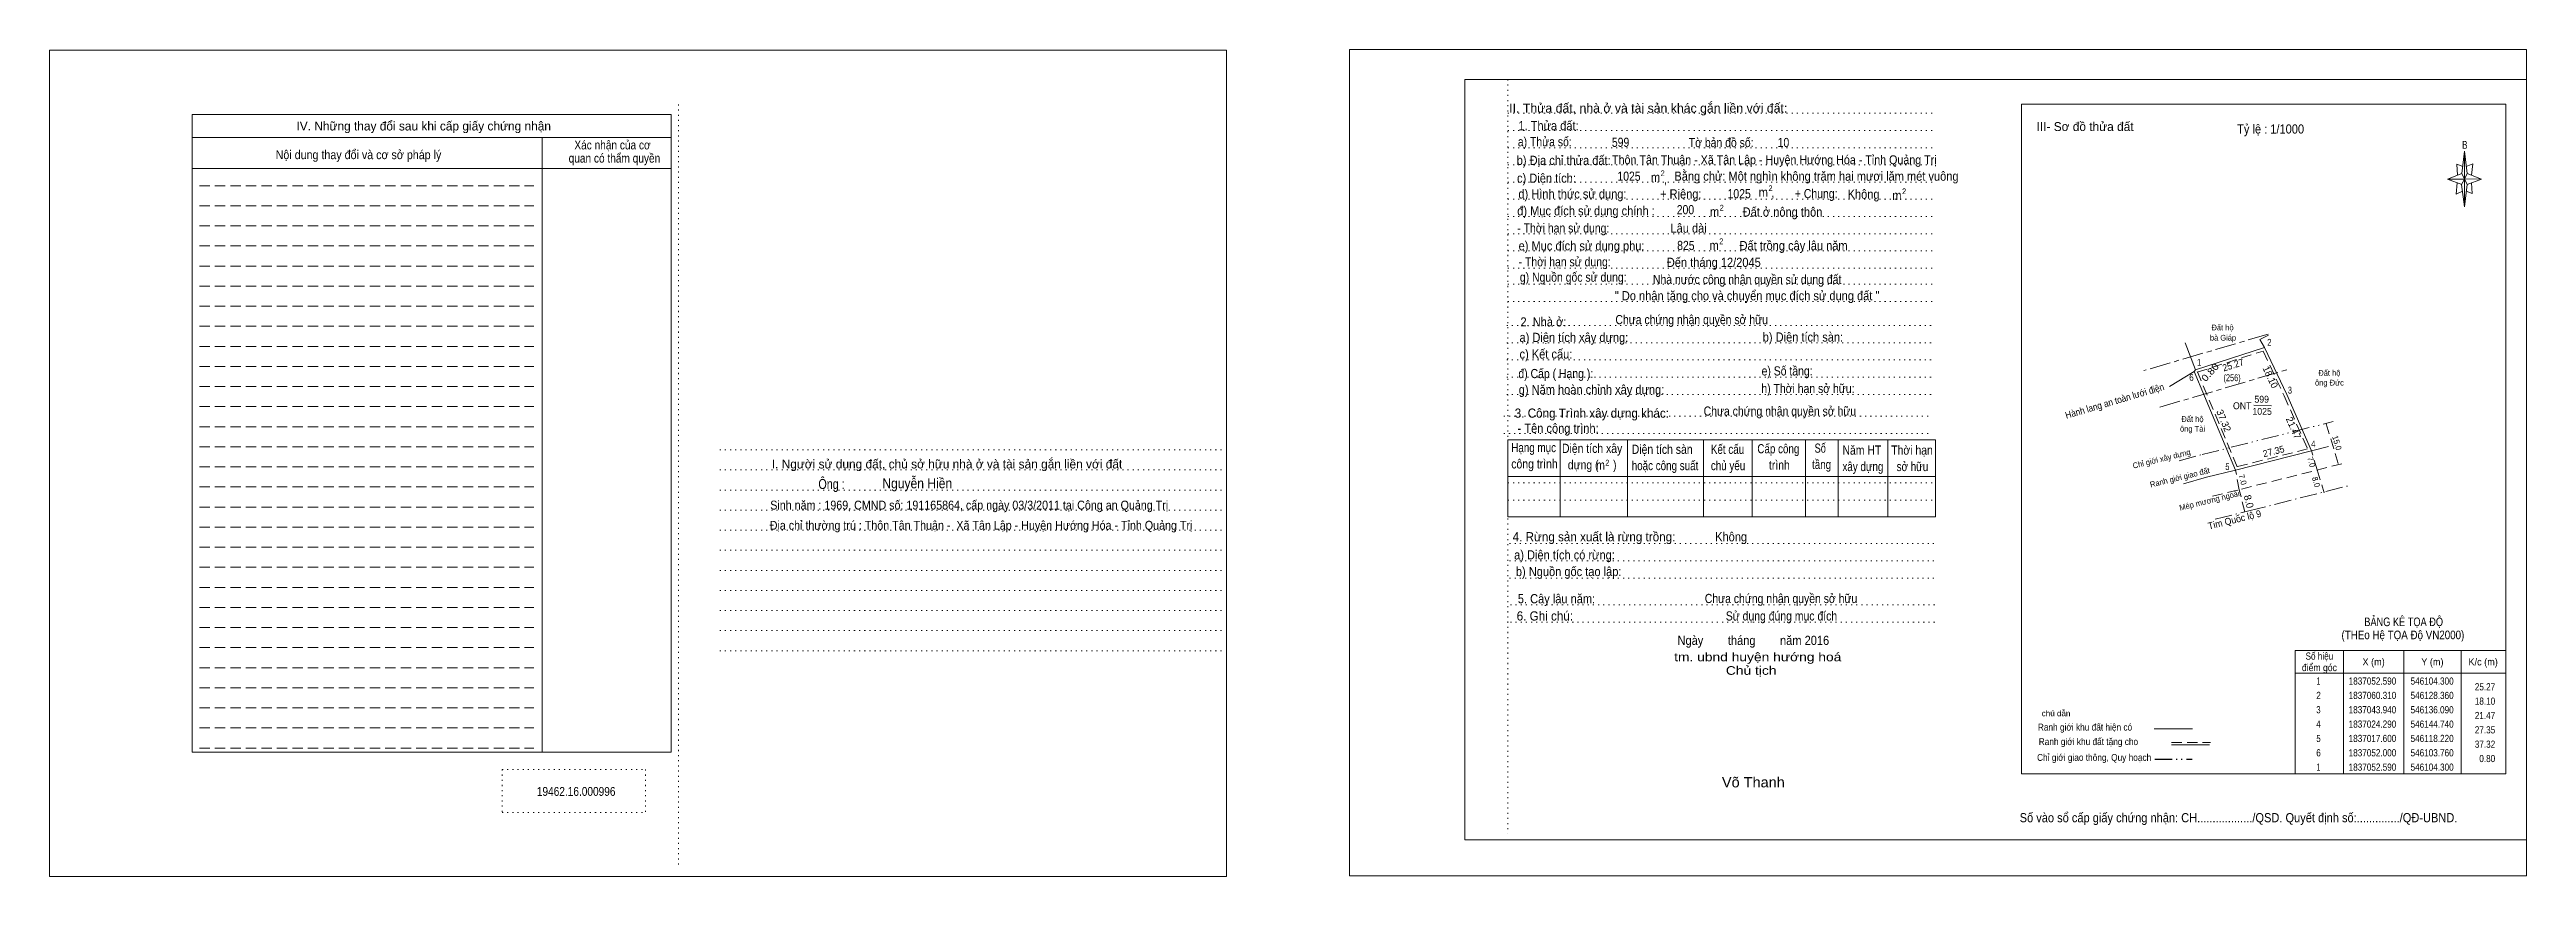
# Model space of a CAD drawing. Header units: metres. Extents: x 545356 to 546220, y 1836876 to 1837164.
import ezdxf
from ezdxf.enums import TextEntityAlignment as Align

# ---------------------------------------------------------------- set-up
doc = ezdxf.new("R2010")
doc.units = ezdxf.units.M
doc.header["$LTSCALE"] = 1.2
for name, pattern in [('DASH_DOUBLE_DOT', [9.2, 5, -1.2, 0.3, -1.2, 0.3, -1.2]), ('DOT_DASHED', [7.7, 5, -1.2, 0.3, -1.2]), ('DOTTED', [1.5, 0.3, -1.2]), ('LONG_DASH_SHORT_DASH', [9.9, 6, -1.2, 1.5, -1.2]), ('MEDIUM_DASHED', [4.5, 3, -1.5])]:
    doc.linetypes.add(name, pattern=pattern)
for name, color, linetype, lineweight in [('1', 7, 'DOTTED', 13), ('2', 7, 'Continuous', 13), ('4', 7, 'Continuous', 13), ('42', 7, 'Continuous', 13), ('5', 7, 'Continuous', 13), ('50', 7, 'Continuous', 13), ('63', 7, 'Continuous', 13)]:
    doc.layers.add(name, color=color, linetype=linetype, lineweight=lineweight)
for name, color, linetype in [('6', 7, 'Continuous'), ('7', 7, 'Continuous'), ('8', 7, 'Continuous'), ('9', 7, 'Continuous')]:
    doc.layers.add(name, color=color, linetype=linetype)

msp = doc.modelspace()

# ---------------------------------------------------------------- linework, layer by layer
at = {"layer": '1', "linetype": 'Continuous'}
for p, q in [((545849.47, 1837153.76), (546219.67, 1837153.76)), ((545849.47, 1837153.76), (545849.47, 1836888.76)), ((546219.67, 1837153.76), (546219.67, 1836888.76)), ((545849.47, 1836888.76), (546219.67, 1836888.76))]:
    msp.add_line(p, q, dxfattribs=at)
at = {"layer": '1'}
for p, q in [((545864.47, 1837153.76), (545864.47, 1836890.96)), ((545575.27, 1837145.04), (545575.27, 1836880.04)), ((545864.47, 1837141.96), (546013.55, 1837141.96)), ((545864.47, 1837135.96), (546013.55, 1837135.96)), ((545864.47, 1837129.96), (546013.55, 1837129.96)), ((545864.47, 1837123.96), (546013.55, 1837123.96)), ((545864.47, 1837117.96), (546013.55, 1837117.96)), ((545864.47, 1837111.96), (546013.55, 1837111.96)), ((545864.47, 1837105.96), (546013.55, 1837105.96)), ((545864.47, 1837099.96), (546013.55, 1837099.96)), ((545864.47, 1837093.96), (546013.55, 1837093.96)), ((545864.47, 1837087.96), (546013.55, 1837087.96)), ((545864.47, 1837082.44), (546013.55, 1837082.44)), ((545864.47, 1837076.36), (546013.55, 1837076.36)), ((545864.07, 1837067.96), (546013.15, 1837067.96)), ((545864.07, 1837061.96), (546013.15, 1837061.96)), ((545864.07, 1837055.96), (546013.15, 1837055.96)), ((545864.07, 1837049.96), (546013.15, 1837049.96)), ((545864.07, 1837043.96), (546013.15, 1837043.96)), ((545863.07, 1837036.36), (546012.15, 1837036.36)), ((545863.07, 1837030.36), (546012.15, 1837030.36)), ((545589.67, 1837024.64), (545765.75, 1837024.64)), ((545589.67, 1837017.64), (545765.75, 1837017.64)), ((545864.47, 1837013.16), (546013.55, 1837013.16)), ((545589.67, 1837010.64), (545765.75, 1837010.64)), ((545589.67, 1837003.64), (545765.75, 1837003.64)), ((545864.47, 1837007.16), (546013.55, 1837007.16)), ((545589.67, 1836996.64), (545765.75, 1836996.64)), ((545589.67, 1836989.64), (545765.75, 1836989.64)), ((545865.07, 1836991.96), (546014.15, 1836991.96)), ((545865.07, 1836985.96), (546014.15, 1836985.96)), ((545589.67, 1836982.64), (545765.75, 1836982.64)), ((545865.07, 1836979.96), (546014.15, 1836979.96)), ((545589.67, 1836975.64), (545765.75, 1836975.64)), ((545589.67, 1836968.64), (545765.75, 1836968.64)), ((545865.35, 1836970.64), (546014.47, 1836970.64)), ((545589.67, 1836961.64), (545765.75, 1836961.64)), ((545865.35, 1836964.64), (546014.47, 1836964.64)), ((545589.67, 1836954.64), (545765.75, 1836954.64)), ((545513.75, 1836913.24), (545563.75, 1836913.24)), ((545513.75, 1836913.24), (545513.75, 1836898.24)), ((545563.75, 1836913.24), (545563.75, 1836898.24)), ((545513.75, 1836898.24), (545563.75, 1836898.24))]:
    msp.add_line(p, q, dxfattribs=at)
at = {"layer": '1', "linetype": 'Continuous'}
for points in [[(545355.95, 1836875.96), (545766.35, 1836875.96), (545766.35, 1837163.96), (545355.95, 1837163.96)], [(545809.27, 1836876.16), (546219.67, 1836876.16), (546219.67, 1837164.16), (545809.27, 1837164.16)]]:
    msp.add_lwpolyline(points, close=True, dxfattribs=at)
at = {"layer": '2'}
for p, q in [((545405.67, 1837141.56), (545572.75, 1837141.56)), ((545405.67, 1837141.56), (545405.67, 1836919.24)), ((545572.75, 1837141.56), (545572.75, 1836919.24)), ((545405.67, 1837133.56), (545572.75, 1837133.56)), ((545527.75, 1837133.56), (545527.75, 1836919.24)), ((545405.67, 1837122.76), (545572.75, 1837122.76)), ((546197.15, 1837117.16), (546192.15, 1837118.96)), ((546198.95, 1837117.16), (546198.07, 1837109.36)), ((546198.95, 1837120.96), (546203.95, 1837118.96)), ((546200.55, 1837117.76), (546200.75, 1837113.96)), ((546195.15, 1837113.76), (546197.35, 1837114.76)), ((546200.75, 1837113.96), (546198.67, 1837114.76)), ((545864.47, 1837028.16), (546013.55, 1837028.16)), ((545864.47, 1837028.16), (545864.47, 1837001.24)), ((545882.75, 1837028.16), (545882.75, 1837001.24)), ((545906.15, 1837028.16), (545906.15, 1837001.24)), ((545932.75, 1837028.16), (545932.75, 1837001.24)), ((545949.67, 1837028.16), (545949.67, 1837001.24)), ((545968.27, 1837028.16), (545968.27, 1837001.24)), ((545979.67, 1837028.16), (545979.67, 1837001.24)), ((545996.95, 1837028.16), (545996.95, 1837001.24)), ((546013.55, 1837028.16), (546013.55, 1837001.24)), ((545864.47, 1837015.36), (546013.55, 1837015.36)), ((545864.47, 1837001.24), (546013.55, 1837001.24)), ((545405.67, 1836919.24), (545572.75, 1836919.24))]:
    msp.add_line(p, q, dxfattribs=at)
at = {"layer": '2', "linetype": 'MEDIUM_DASHED'}
for p, q in [((545408.23, 1837116.72), (545524.83, 1837116.72)), ((545408.23, 1837109.72), (545524.83, 1837109.72)), ((545408.23, 1837102.72), (545524.83, 1837102.72)), ((545408.23, 1837095.72), (545524.83, 1837095.72)), ((545408.23, 1837088.72), (545524.83, 1837088.72)), ((545408.23, 1837081.72), (545524.83, 1837081.72)), ((545408.23, 1837074.72), (545524.83, 1837074.72)), ((545408.23, 1837067.72), (545524.83, 1837067.72)), ((545408.23, 1837060.72), (545524.83, 1837060.72)), ((545408.23, 1837053.72), (545524.83, 1837053.72)), ((545408.23, 1837046.72), (545524.83, 1837046.72)), ((545408.23, 1837039.72), (545524.83, 1837039.72)), ((545408.23, 1837032.72), (545524.83, 1837032.72)), ((545408.23, 1837025.72), (545524.83, 1837025.72)), ((545408.23, 1837018.72), (545524.83, 1837018.72)), ((545408.23, 1837011.72), (545524.83, 1837011.72)), ((545408.23, 1837004.72), (545524.83, 1837004.72)), ((545408.23, 1836997.72), (545524.83, 1836997.72)), ((545408.23, 1836990.72), (545524.83, 1836990.72)), ((545408.23, 1836983.72), (545524.83, 1836983.72)), ((545408.23, 1836976.72), (545524.83, 1836976.72)), ((545408.23, 1836969.72), (545524.83, 1836969.72)), ((545408.23, 1836962.72), (545524.83, 1836962.72)), ((545408.23, 1836955.72), (545524.83, 1836955.72)), ((545408.23, 1836948.72), (545524.83, 1836948.72)), ((545408.23, 1836941.72), (545524.83, 1836941.72)), ((545408.23, 1836934.72), (545524.83, 1836934.72)), ((545408.23, 1836927.72), (545524.83, 1836927.72)), ((545408.23, 1836920.72), (545524.83, 1836920.72))]:
    msp.add_line(p, q, dxfattribs=at)
at = {"layer": '2'}
for points in [[(546043.55, 1837145.16), (546212.47, 1837145.16), (546212.47, 1836911.76), (546043.55, 1836911.76)], [(546198.07, 1837118.96), (546192.15, 1837118.96), (546197.15, 1837120.96), (546198.95, 1837117.16), (546203.95, 1837118.96), (546198.07, 1837119.16)], [(546198.07, 1837118.96), (546198.07, 1837109.36), (546197.07, 1837117.16)]]:
    msp.add_lwpolyline(points, close=True, dxfattribs=at)
for points in [[(546197.47, 1837123.36), (546195.35, 1837124.16), (546195.67, 1837120.36)], [(546198.67, 1837123.36), (546200.95, 1837124.36), (546200.55, 1837120.36)], [(546198.07, 1837118.96), (546197.15, 1837120.96), (546192.15, 1837118.96)], [(546198.07, 1837118.96), (546198.95, 1837117.16), (546203.95, 1837118.96)]]:
    msp.add_lwpolyline(points, dxfattribs=at)
at = {"layer": '4', "linetype": 'LONG_DASH_SHORT_DASH'}
for p, q in [((546129.59, 1837065), (546086.29, 1837052.26)), ((546091.86, 1837039.52), (546136.25, 1837052.61))]:
    msp.add_line(p, q, dxfattribs=at)
at = {"layer": '4'}
for p, q in [((546100.61, 1837061.94), (546104.3, 1837052.59)), ((546128.36, 1837060.31), (546104.3, 1837052.59)), ((546103.76, 1837052), (546104.3, 1837052.59)), ((546124.63, 1837040.17), (546130.82, 1837040.01))]:
    msp.add_line(p, q, dxfattribs=at)
at = {"layer": '4', "linetype": 'DASH_DOUBLE_DOT'}
for p, q in [((546116.68, 1837025.53), (546152.23, 1837034.49)), ((546106.56, 1837023.02), (546116.75, 1837025.54))]:
    msp.add_line(p, q, dxfattribs=at)
at = {"layer": '4', "linetype": 'MEDIUM_DASHED'}
for p, q in [((546149.87, 1837033.67), (546154.11, 1837019.49)), ((546146.73, 1837017.63), (546144.74, 1837024.29)), ((546120.35, 1837010.98), (546155.9, 1837019.94)), ((546146.73, 1837017.63), (546149.12, 1837009.64)), ((546110.17, 1837008.47), (546120.35, 1837010.98))]:
    msp.add_line(p, q, dxfattribs=at)
at = {"layer": '4', "linetype": 'DOT_DASHED'}
for p, q in [((546098.6, 1837020.79), (546106.56, 1837023.02)), ((546122.84, 1837003.36), (546157.85, 1837012.18)), ((546111.14, 1837000.46), (546122.82, 1837003.35))]:
    msp.add_line(p, q, dxfattribs=at)
at = {"layer": '4'}
for points in [[(546129.77, 1837064.67), (546126.72, 1837063.12), (546128.36, 1837060.31)], [(546128.36, 1837060.31), (546136.09, 1837043.94), (546144.74, 1837024.29)], [(546095.22, 1837046.77), (546103.76, 1837052), (546118.22, 1837017.6)], [(546100.02, 1837012.81), (546108.11, 1837015.08), (546117.8, 1837017.5), (546144.74, 1837024.29), (546150.69, 1837025.76)]]:
    msp.add_lwpolyline(points, dxfattribs=at)
at = {"layer": '4', "linetype": 'MEDIUM_DASHED'}
msp.add_lwpolyline([(546104.86, 1837051.72), (546127.83, 1837059.09), (546135.18, 1837043.52), (546143.35, 1837024.97), (546118.81, 1837018.78), (546104.93, 1837051.8)], close=True, dxfattribs=at)
msp.add_lwpolyline([(546121.45, 1837003.01), (546119.5, 1837010.76), (546118.22, 1837017.6)], dxfattribs=at)
at = {"layer": '42'}
msp.add_line((546195.55, 1837117.76), (546195.15, 1837113.76), dxfattribs=at)
at = {"layer": '5'}
for p, q in [((546089.83, 1836927.4), (546103.27, 1836927.4)), ((546095.95, 1836921.8), (546109.11, 1836921.8))]:
    msp.add_line(p, q, dxfattribs=at)
at = {"layer": '5', "linetype": 'DASH_DOUBLE_DOT', "lineweight": 25}
msp.add_line((546090.07, 1836916.88), (546103.15, 1836916.88), dxfattribs=at)
at = {"layer": '5', "linetype": 'MEDIUM_DASHED'}
msp.add_line((546095.95, 1836922.6), (546109.51, 1836922.6), dxfattribs=at)
at = {"layer": '50'}
msp.add_line((546197.15, 1837120.96), (546198.07, 1837128.76), dxfattribs=at)
msp.add_lwpolyline([(546198.07, 1837128.76), (546198.95, 1837120.96), (546198.07, 1837118.96)], close=True, dxfattribs=at)
at = {"layer": '63'}
for p, q in [((546155.87, 1836954.76), (546155.87, 1836911.76)), ((546176.87, 1836954.76), (546176.87, 1836911.76)), ((546196.87, 1836954.76), (546196.87, 1836911.76)), ((546139.07, 1836946.76), (546212.47, 1836946.76))]:
    msp.add_line(p, q, dxfattribs=at)
msp.add_lwpolyline([(546139.07, 1836954.76), (546212.47, 1836954.76), (546212.47, 1836911.76), (546139.07, 1836911.76)], close=True, dxfattribs=at)

# ---------------------------------------------------------------- texts
at = {"layer": '2'}
for s, p in [('II. Thửa đất, nhà ở và tài sản khác gắn liền với đất:', (545864.95, 1837142.16)), (',', (545918.87, 1837117.44)), (',', (545956.27, 1837112.76))]:
    msp.add_text(s, height=3.2, dxfattribs=at).set_placement(p)
for s, p in [('IV. Những thay đổi sau khi cấp giấy chứng nhận', (545486.425, 1837135.96)), ('III- Sơ đồ thửa đất', (546065.76, 1837135.76)), ('I. Người sử dụng đất, chủ sở hữu nhà ở và tài sản gắn liền với đất', (545668.9, 1837018.16))]:
    msp.add_text(s, height=3.1, dxfattribs=at).set_placement(p, align=Align.CENTER)
for s, height, width, p in [('Xác nhận của cơ', 3.1, 0.85, (545552.26, 1837129.36)), ('Nội dung thay đổi và cơ sở pháp lý', 3.1, 0.9, (545463.685, 1837125.96)), ('quan có thẩm quyền', 3.1, 0.85, (545552.935, 1837124.76)), ('b) Địa chỉ thửa đất:', 3.2, 0.9, (545883.945, 1837123.96)), ('Thôn Tân Thuận - Xã Tân Lập - Huyện Hướng Hóa - Tỉnh Quảng Trị', 3.1, 0.9, (545957.405, 1837124.2)), ('Ông :', 3.5, 0.8, (545628.64, 1837011)), ('19462.16.000996', 3.1, 0.85, (545539.585, 1836904.04))]:
    msp.add_text(s, height=height, dxfattribs=dict(at, width=width)).set_placement(p, align=Align.CENTER)
for s, height, width, p in [('a) Thửa số:', 3.2, 0.85, (545867.95, 1837130.44)), ('1. Thửa đất:', 3.2, 0.9, (545868.15, 1837136.04)), ('Tờ bản đồ số:', 3.2, 0.85, (545927.55, 1837130.16)), ('10', 3.2, 0.85, (545958.55, 1837130.16)), ('c) Diện tích:', 3.2, 0.9, (545867.67, 1837117.76)), ('d) Hình thức sử dụng:', 3.2, 0.9, (545868.15, 1837112.24)), ('m', 3.2, 0.9, (545914.35, 1837118.04)), ('+ Riêng:', 3.2, 0.9, (545917.55, 1837112.24)), ('2', 2, 0.8, (545917.75, 1837120.04)), ('Bằng chử: Một nghìn không trăm hai mươi lăm mét vuông', 3.2, 0.9, (545922.55, 1837118.44)), ('m', 3.2, 0.9, (545951.95, 1837112.84)), ('2', 2, 0.8, (545955.35, 1837114.84)), ('+ Chung:', 3.2, 0.85, (545964.55, 1837112.36)), ('Không', 3.2, 0.9, (545982.95, 1837112.16)), ('2', 2, 0.8, (546001.95, 1837113.76)), ('đ) Mục đích sử dụng chính : ', 3.2, 0.9, (545867.75, 1837106.36)), ('m', 3.2, 0.9, (545934.95, 1837106.04)), ('2', 2, 0.8, (545938.35, 1837108.04)), ('Đất ở nông thôn', 3.2, 0.9, (545946.35, 1837105.96)), ('m', 3.2, 0.9, (545998.55, 1837111.76)), ('- Thời hạn sử dụng: ', 3.2, 0.85, (545867.75, 1837100.36)), ('Lâu dài', 3.2, 0.9, (545921.19, 1837100.32)), ('2', 2, 0.8, (545938.19, 1837096.32)), ('- Thời hạn sử dụng: ', 3.2, 0.85, (545868.23, 1837088.6)), ('e) Mục đích sử dụng phụ: ', 3.2, 0.9, (545868.23, 1837094.16)), ('Đến tháng 12/2045', 3.2, 0.9, (545919.91, 1837088.4)), ('m', 3.2, 0.9, (545934.79, 1837094.32)), ('Đất trồng cây lâu năm', 3.2, 0.9, (545945.27, 1837094.24)), ('g) Nguồn gốc sử dụng: ', 3.2, 0.85, (545868.67, 1837083.24)), ('a) Diện tích xây dựng:', 3.2, 0.9, (545868.55, 1837062.24)), ('2. Nhà ở:', 3.2, 0.9, (545868.87, 1837067.64)), ('b) Diện tích sàn:', 3.2, 0.9, (545953.35, 1837062.36)), ('c) Kết cấu:', 3.2, 0.9, (545868.55, 1837056.44)), ('đ) Cấp ( Hạng ):', 3.2, 0.85, (545868.15, 1837049.64)), ('g) Năm hoàn chỉnh xây dựng:', 3.2, 0.9, (545868.27, 1837044.04)), ('e) Số tầng:', 3.2, 0.85, (545952.95, 1837050.56)), ('h) Thời hạn sở hữu:', 3.2, 0.85, (545952.87, 1837044.44)), ('3. Công Trình xây dựng khác:', 3.2, 0.95, (545866.87, 1837035.84)), ('- Tên công trình:', 3.2, 0.9, (545867.87, 1837030.56)), ('công trình', 3.2, 0.85, (545865.67, 1837018.16)), ('Hạng mục', 3.2, 0.8, (545865.67, 1837023.84)), ('Diện tích xây', 3.2, 0.85, (545883.35, 1837023.56)), ('  dựng (     )', 3.2, 0.85, (545883.35, 1837017.84)), ('m', 3.2, 0.85, (545895.27, 1837017.76)), ('2', 2.014, 0.75, (545898.47, 1837019.16)), ('hoặc công suất', 3.2, 0.8, (545907.67, 1837017.56)), ('Diện tích sàn', 3.2, 0.85, (545907.67, 1837023.24)), ('chủ yếu', 3.2, 0.8, (545935.27, 1837017.56)), ('Kết cấu', 3.2, 0.8, (545935.27, 1837023.24)), ('Cấp công', 3.2, 0.8, (545951.47, 1837023.44)), ('    trình', 3.2, 0.85, (545951.47, 1837017.76)), ('tầng', 3.2, 0.8, (545970.55, 1837017.96)), (' Số', 3.2, 0.75, (545970.55, 1837023.64)), ('xây dựng', 3.2, 0.8, (545981.15, 1837017.24)), ('Năm HT', 3.2, 0.85, (545981.15, 1837022.96)), ('Thời hạn', 3.2, 0.85, (545998.15, 1837022.96)), ('  sở hữu', 3.2, 0.8, (545998.15, 1837017.24)), ('Nguyễn Hiền', 3.5, 0.9, (545646.35, 1837011.24)), ('Sinh năm : 1969, CMND số: 191165864, cấp ngày 03/3/2011 tại Công an Quảng Trị', 3.1, 0.9, (545607.27, 1837003.84)), ('Địa chỉ thường trú : Thôn Tân Thuận -  Xã Tân Lập - Huyện Hướng Hóa - Tỉnh Quảng Trị', 3.1, 0.9, (545607.09, 1836996.8)), ('4. Rừng sản xuất là rừng trồng:', 3.2, 0.95, (545866.15, 1836992.76)), ('a) Diện tích có rừng:', 3.2, 0.9, (545866.67, 1836986.44)), ('b) Nguồn gốc tạo lập:', 3.2, 0.9, (545867.27, 1836980.64)), ('6. Ghi chú:', 3.2, 0.95, (545867.55, 1836965.16)), ('5. Cây lâu năm:', 3.2, 0.9, (545867.95, 1836971.16)), ('Số vào sổ cấp giấy chứng nhận: CH................../QSD. Quyết định số:............../QĐ-UBND.', 3.2, 0.9, (546042.95, 1836894.84))]:
    msp.add_text(s, height=height, dxfattribs=dict(at, width=width)).set_placement(p)
at = {"layer": '4'}
for s, height, width, p in [('Đất hộ', 2, 0.95, (546113.695, 1837066.29)), ('bà Giáp', 2, 0.85, (546113.85, 1837062.72)), ('(256)', 2.4, 0.8, (546117.015, 1837048.58)), ('ông Đức', 2, 0.95, (546150.97, 1837047.06)), ('Đất hộ', 2, 0.95, (546150.945, 1837050.45)), ('ONT', 2.4, 0.95, (546120.545, 1837038.81)), ('1025', 2.4, 0.95, (546127.5, 1837036.85)), ('ông Tài', 2, 0.9, (546103.23, 1837031)), ('Đất hộ', 2, 0.95, (546103.205, 1837034.39))]:
    msp.add_text(s, height=height, dxfattribs=dict(at, width=width)).set_placement(p, align=Align.CENTER)
for s, width, p in [(' 2', 0.85, (546130.78, 1837060.91)), (' 1', 0.75, (546106.26, 1837053.95)), (' 6', 0.85, (546103.61, 1837048.67)), (' 3', 0.8, (546137.9, 1837044.24)), (' 4', 0.85, (546146.1, 1837025.5)), (' 5', 0.8, (546116.1, 1837017.6))]:
    msp.add_text(s, height=2.4, dxfattribs=dict(at, width=width)).set_placement(p, align=Align.RIGHT)
for s, height, rotation, width, p in [('0.80', 2.4, 47.534, 1.15, (546110.222, 1837050.84)), ('25.27', 2.4, 17.79, 0.95, (546117.753, 1837053.089)), ('Hành lang an toàn lưới điện', 2.4, 16.428, 0.9, (546076.411, 1837040.506)), ('Chỉ giới xây dựng', 2, 13.873, 0.95, (546092.66, 1837020.547)), ('27.35', 2.4, 14.158, 0.95, (546131.781, 1837022.966)), ('Ranh giới giao đất', 2, 13.873, 0.9, (546099.035, 1837014.042)), ('Mép mương ngoài', 2, 13.873, 0.9, (546109.34, 1837006.006)), ('Tim Quốc lộ 9', 2.4, 13.881, 0.95, (546118.172, 1836999.134))]:
    msp.add_text(s, height=height, rotation=rotation, dxfattribs=dict(at, width=width)).set_placement(p, align=Align.CENTER)
for s, height, rotation, p in [('18.10', 2.4, 295.277, (546129.292, 1837049.482)), ('37.32', 2.4, 292.799, (546113.005, 1837034.335)), ('21.47', 2.4, 293.759, (546137.311, 1837031.823)), ('15.0', 2, 286.645, (546152.639, 1837026.811)), ('7.0', 2, 286.636, (546143.702, 1837020.126)), ('7.0', 2, 286.636, (546119.762, 1837013.986)), ('8.0', 2, 286.653, (546145.352, 1837013.157)), ('8.0', 2.5, 284.123, (546121.634, 1837006.34))]:
    msp.add_text(s, height=height, rotation=rotation, dxfattribs=at).set_placement(p, align=Align.CENTER)
at = {"layer": '5'}
for s, height, width, p in [('(THEo Hệ TỌA Độ VN2000)', 3, 0.85, (546176.585, 1836958.64)), ('BẢNG KÊ TỌA ĐỘ', 3, 0.8, (546176.85, 1836963.2)), ('chú dẫn', 2, 1.05, (546055.64, 1836931.8)), ('Ranh giới khu đất hiện có ', 2.4, 0.9, (546066.14, 1836926.8)), ('Chỉ giới giao thông, Quy hoạch', 2.4, 0.9, (546068.915, 1836916.24)), ('Ranh giới khu đất tặng cho', 2.4, 0.9, (546066.92, 1836921.74))]:
    msp.add_text(s, height=height, dxfattribs=dict(at, width=width)).set_placement(p, align=Align.CENTER)
at = {"layer": '50', "width": 0.9}
msp.add_text('Tỷ lệ : 1/1000', height=3.2, dxfattribs=at).set_placement((546118.79, 1837134.88))
at = {"layer": '50'}
for s, height, width, p in [('B', 2.756, 0.75, (546198.17, 1837129.56)), ('Ngày        tháng        năm 2016', 3.2, 0.9, (545950.085, 1836956.64)), ('tm. ubnd huyện hướng hoá', 3, 1.2, (545951.61, 1836950.96)), ('Chủ tịch', 3, 1.2, (545949.33, 1836946.24)), ('Võ Thanh', 3.6, 1.05, (545950.08, 1836907))]:
    msp.add_text(s, height=height, dxfattribs=dict(at, width=width)).set_placement(p, align=Align.CENTER)
at = {"layer": '6', "width": 0.85}
msp.add_text('825', height=3.2, dxfattribs=at).set_placement((545923.51, 1837094.28))
at = {"layer": '63'}
for s, width, p in [('Số hiệu', 0.85, (546147.47, 1836951.51)), ('X (m)', 0.95, (546166.37, 1836949.51)), ('Y (m)', 0.95, (546186.865, 1836949.51)), ('K/c (m)', 0.95, (546204.57, 1836949.51)), ('điểm góc', 0.9, (546147.47, 1836947.51)), (' 1', 0.75, (546146.765, 1836942.81)), ('1837052.590', 0.85, (546165.97, 1836942.81)), ('546104.300', 0.85, (546186.775, 1836942.81)), (' 3', 0.8, (546146.77, 1836932.81)), (' 2', 0.85, (546146.77, 1836937.81)), ('1837060.310', 0.85, (546165.97, 1836937.81)), ('1837043.940', 0.85, (546165.97, 1836932.81)), ('546128.360', 0.85, (546186.775, 1836937.81)), ('546136.090', 0.85, (546186.775, 1836932.81)), (' 4', 0.85, (546146.765, 1836927.81)), (' 5', 0.8, (546146.77, 1836922.81)), ('1837024.290', 0.85, (546165.97, 1836927.81)), ('1837017.600', 0.85, (546165.97, 1836922.81)), ('546144.740', 0.85, (546186.775, 1836927.81)), ('546118.220', 0.85, (546186.775, 1836922.81)), (' 6', 0.85, (546146.77, 1836917.81)), ('1837052.000', 0.85, (546165.97, 1836917.81)), ('546103.760', 0.85, (546186.775, 1836917.81)), (' 1', 0.75, (546146.765, 1836912.81)), ('1837052.590', 0.85, (546165.97, 1836912.81)), ('546104.300', 0.85, (546186.775, 1836912.81))]:
    msp.add_text(s, height=2.5, dxfattribs=dict(at, width=width)).set_placement(p, align=Align.CENTER)
at = {"layer": '63', "width": 0.85}
for s, p in [('25.27', (546208.77, 1836940.81)), ('18.10', (546208.77, 1836935.81)), ('21.47', (546208.77, 1836930.81)), ('27.35', (546208.77, 1836925.81)), ('37.32', (546208.77, 1836920.81)), ('0.80', (546208.77, 1836915.81))]:
    msp.add_text(s, height=2.5, dxfattribs=at).set_placement(p, align=Align.RIGHT)
at = {"layer": '7', "width": 0.85}
for s, p in [('1025', (545902.67, 1837118.42)), ('1025', (545941.09, 1837112.32)), ('200', (545923.37, 1837106.76))]:
    msp.add_text(s, height=3.2, dxfattribs=at).set_placement(p)
at = {"layer": '8', "width": 0.85}
msp.add_text('599', height=3.2, dxfattribs=at).set_placement((545900.75, 1837130.24))
at = {"layer": '8', "width": 0.95}
msp.add_text('599', height=2.4, dxfattribs=at).set_placement((546127.345, 1837041.08), align=Align.CENTER)
at = {"layer": '9'}
for s, width, p in [('Nhà nước công nhận quyền sử dụng đất ', 0.85, (545915.07, 1837082.44)), ('" Do nhận tặng cho và chuyển mục đích sử dụng đất "', 0.9, (545901.79, 1837076.76)), ('Chưa chứng nhận quyền sở hữu', 0.85, (545901.99, 1837068.44)), ('Chưa chứng nhận quyền sở hữu', 0.85, (545932.75, 1837036.56)), ('Không', 0.9, (545936.75, 1836992.76)), ('Chưa chứng nhận quyền sở hữu', 0.85, (545933.15, 1836971.24)), ('Sử dụng đúng mục đích', 0.85, (545940.47, 1836965.16))]:
    msp.add_text(s, height=3.2, dxfattribs=dict(at, width=width)).set_placement(p)

doc.saveas('drawing.dxf')
